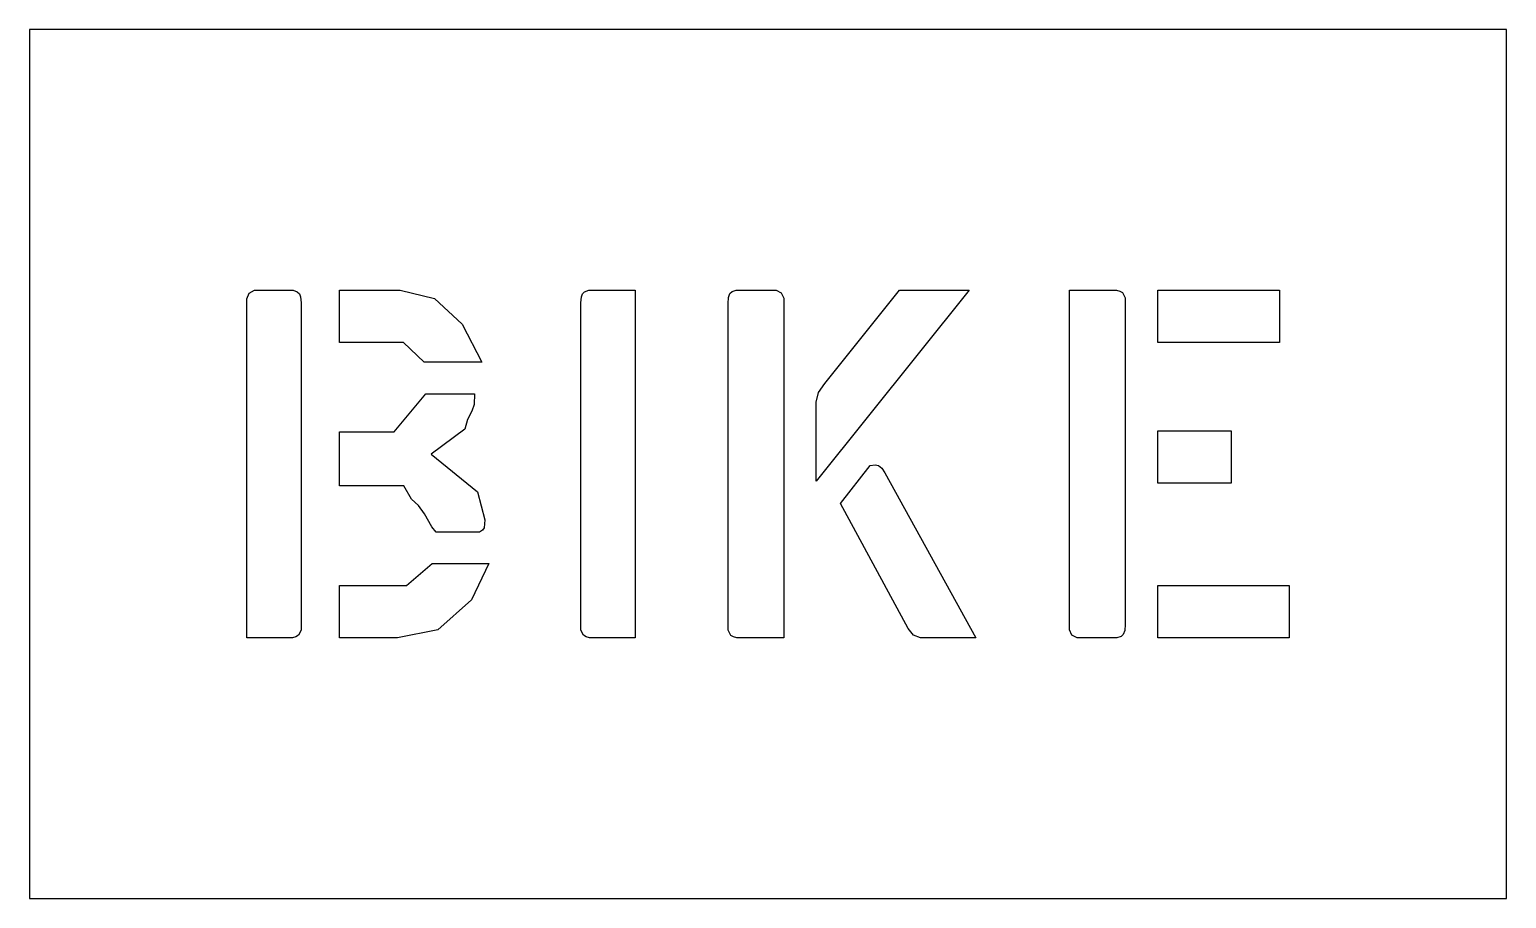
# Model space of a CAD drawing. Header units: inches. Extents: x 0 to 17, y 0 to 10.
import ezdxf

# ---------------------------------------------------------------- set-up
doc = ezdxf.new("R2010")
doc.units = ezdxf.units.IN
doc.header["$MEASUREMENT"] = 0
doc.layers.add('CUT', color=1, linetype='Continuous')

msp = doc.modelspace()

# ---------------------------------------------------------------- linework, layer by layer
at = {"layer": 'CUT'}
for points in [[(0, 0), (17, 0), (17, 10), (0, 10)], [(2.5, 3), (2.5, 6.902), (2.529, 6.965), (2.588, 7), (3.036, 7), (3.082, 6.982), (3.106, 6.958), (3.119, 6.923), (3.125, 6.856), (3.125, 3.088), (3.096, 3.029), (3.066, 3.011), (3.026, 3)], [(3.569, 6.398), (3.569, 7), (4.265, 7), (4.662, 6.905), (4.98, 6.61), (5.208, 6.171), (4.542, 6.171), (4.306, 6.398)], [(6.447, 3), (6.406, 3.011), (6.376, 3.029), (6.347, 3.088), (6.347, 6.855), (6.353, 6.922), (6.365, 6.958), (6.389, 6.982), (6.436, 7), (6.972, 7), (6.972, 3)], [(8.653, 6.97), (8.681, 6.909), (8.681, 3), (8.143, 3), (8.103, 3.01), (8.072, 3.027), (8.042, 3.086), (8.042, 6.849), (8.047, 6.917), (8.062, 6.961), (8.088, 6.984), (8.135, 7), (8.595, 7)], [(9.082, 5.823), (9.156, 5.927), (10.014, 7), (10.816, 7), (9.056, 4.804), (9.056, 5.711)], [(11.972, 7), (12.51, 7), (12.55, 6.99), (12.581, 6.973), (12.611, 6.914), (12.611, 3.151), (12.606, 3.083), (12.59, 3.039), (12.565, 3.016), (12.517, 3), (12.058, 3), (11.999, 3.03), (11.972, 3.091)], [(14.389, 6.398), (12.986, 6.398), (12.986, 7), (14.389, 7)], [(5.116, 5.684), (5.09, 5.607), (5.041, 5.511), (5.012, 5.4), (4.624, 5.112), (5.156, 4.68), (5.239, 4.356), (5.234, 4.266), (5.213, 4.239), (5.18, 4.217), (4.682, 4.217), (4.629, 4.275), (4.547, 4.428), (4.477, 4.523), (4.398, 4.596), (4.309, 4.748), (3.569, 4.748), (3.569, 5.37), (4.198, 5.37), (4.562, 5.809), (5.121, 5.809)], [(13.833, 4.779), (12.986, 4.779), (12.986, 5.381), (13.833, 5.381)], [(9.77, 4.983), (9.809, 4.953), (9.845, 4.897), (10.893, 3), (10.255, 3), (10.175, 3.03), (10.114, 3.106), (9.336, 4.547), (9.676, 4.983), (9.733, 4.989)], [(3.569, 3.602), (4.339, 3.602), (4.635, 3.856), (5.285, 3.856), (5.087, 3.435), (4.7, 3.091), (4.234, 3), (3.569, 3)], [(12.986, 3.602), (14.5, 3.602), (14.5, 3), (12.986, 3)]]:
    msp.add_lwpolyline(points, close=True, dxfattribs=at)

doc.saveas('drawing.dxf')
